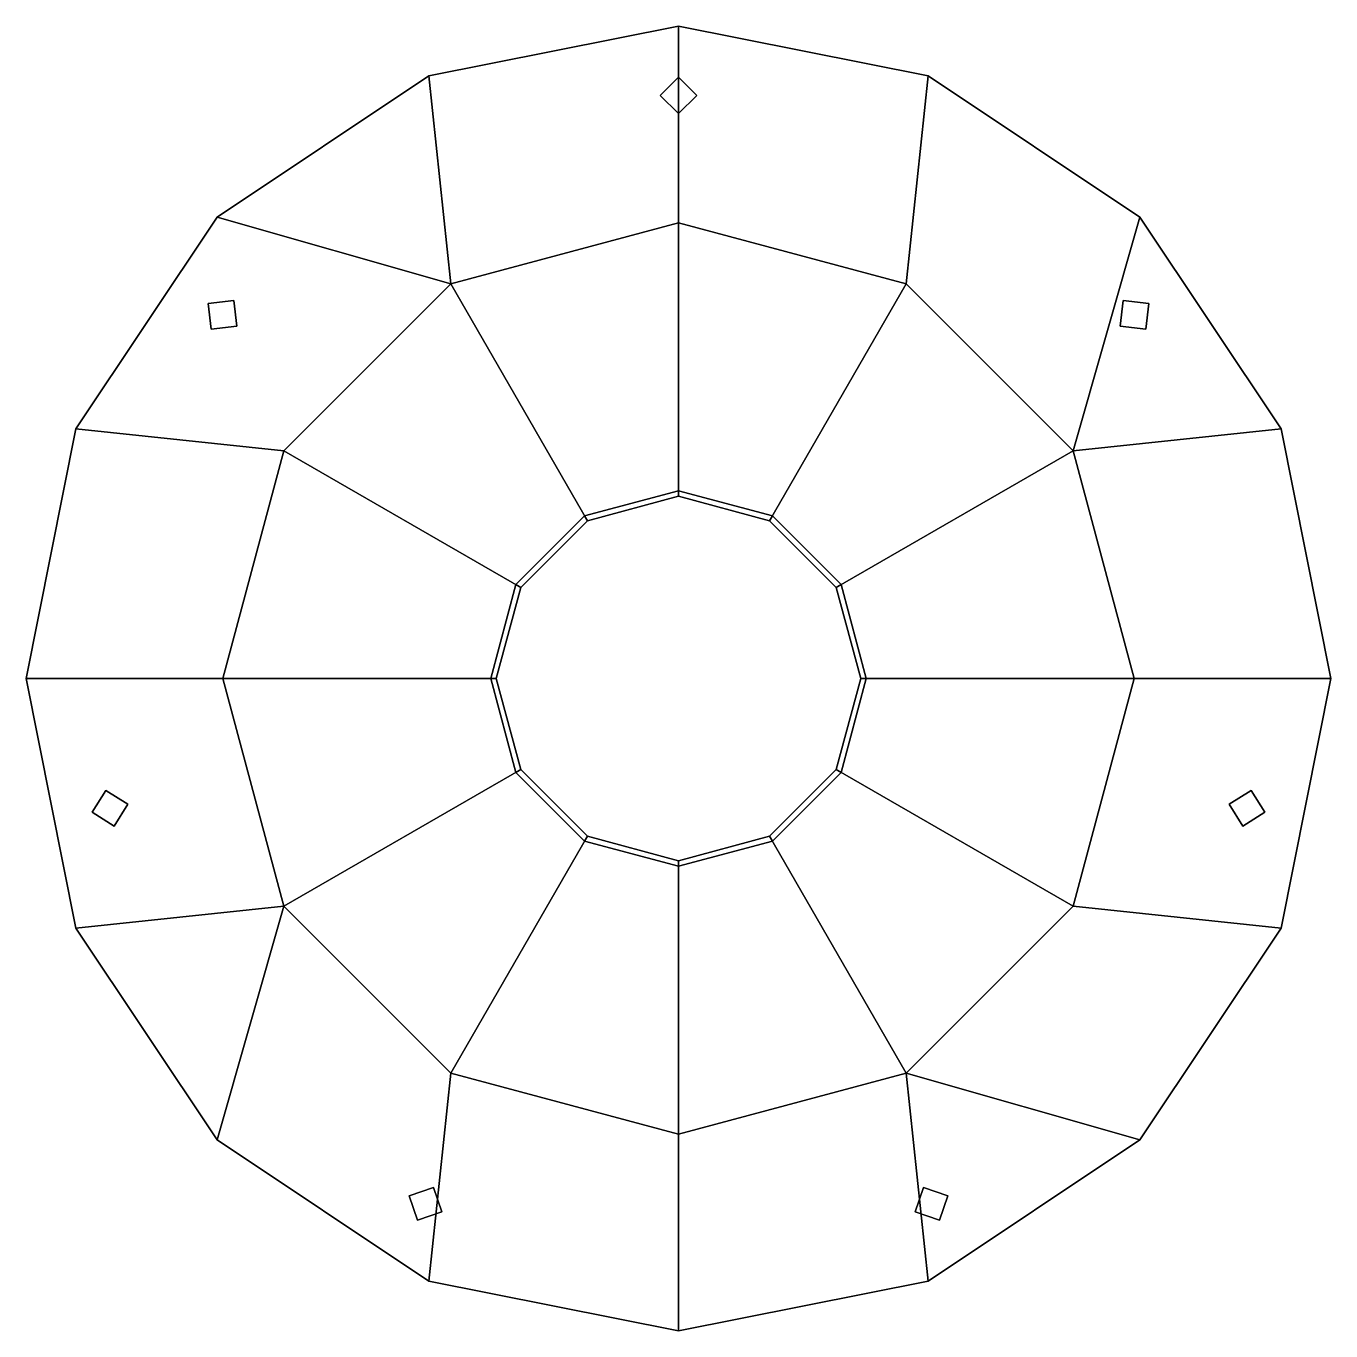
# Model space of a CAD drawing. Extents: x -3.58 to 3.58, y -3.58 to 3.58.
import ezdxf

# ---------------------------------------------------------------- set-up
doc = ezdxf.new("R2010")
doc.units = 0
doc.layers.get('0').update_dxf_attribs({"linetype": 'CONTINUOUS'})

msp = doc.modelspace()

# ---------------------------------------------------------------- linework, layer by layer
for points in [[(0, 3.58, 0.31), (-1.37, 3.3075, 0.31), (-1.37, 3.3075, 0.46), (0, 3.58, 0.46)], [(0, 3.58, 0.46), (-1.37, 3.3075, 0.46), (-1.25, 2.1651, 0.46), (0, 2.5, 0.46)], [(1.37, 3.3075, 0.31), (0, 3.58, 0.31), (0, 3.58, 0.46), (1.37, 3.3075, 0.46)], [(1.37, 3.3075, 0.46), (0, 3.58, 0.46), (0, 2.5, 0.46), (1.25, 2.1651, 0.46)], [(-1.37, 3.3075, 0.31), (-2.5314, 2.5314, 0.31), (-2.5314, 2.5314, 0.46), (-1.37, 3.3075, 0.46)], [(-1.37, 3.3075, 0.46), (-2.5314, 2.5314, 0.46), (-1.25, 2.1651, 0.46)], [(0, 3.3), (-0.1, 3.2), (-0.1, 3.2, 0.31), (0, 3.3, 0.31)], [(0.1, 3.2), (0, 3.3), (0, 3.3, 0.31), (0.1, 3.2, 0.31)], [(2.5314, 2.5314, 0.46), (1.37, 3.3075, 0.46), (1.25, 2.1651, 0.46), (2.1651, 1.25, 0.46)], [(2.5314, 2.5314, 0.31), (1.37, 3.3075, 0.31), (1.37, 3.3075, 0.46), (2.5314, 2.5314, 0.46)], [(-0.1, 3.2), (0, 3.1), (0, 3.1, 0.31), (-0.1, 3.2, 0.31)], [(0, 3.1), (0.1, 3.2), (0.1, 3.2, 0.31), (0, 3.1, 0.31)], [(-2.5314, 2.5314, 0.31), (-3.3075, 1.37, 0.31), (-3.3075, 1.37, 0.46), (-2.5314, 2.5314, 0.46)], [(-2.5314, 2.5314, 0.46), (-3.3075, 1.37, 0.46), (-2.1651, 1.25, 0.46), (-1.25, 2.1651, 0.46)], [(3.3075, 1.37, 0.46), (2.5314, 2.5314, 0.46), (2.1651, 1.25, 0.46)], [(3.3075, 1.37, 0.31), (2.5314, 2.5314, 0.31), (2.5314, 2.5314, 0.46), (3.3075, 1.37, 0.46)], [(0, 2.5, 0.46), (-1.25, 2.1651, 0.46), (-1.25, 2.1651, 0.69), (0, 2.5, 0.69)], [(0, 2.5, 0.69), (-1.25, 2.1651, 0.69), (-0.5, 0.866, 0.69), (0, 1, 0.69)], [(1.25, 2.1651, 0.46), (0, 2.5, 0.46), (0, 2.5, 0.69), (1.25, 2.1651, 0.69)], [(1.25, 2.1651, 0.69), (0, 2.5, 0.69), (0, 1, 0.69), (0.5, 0.866, 0.69)], [(-1.25, 2.1651, 0.46), (-2.1651, 1.25, 0.46), (-2.1651, 1.25, 0.69), (-1.25, 2.1651, 0.69)], [(-1.25, 2.1651, 0.69), (-2.1651, 1.25, 0.69), (-0.866, 0.5, 0.69), (-0.5, 0.866, 0.69)], [(2.1651, 1.25, 0.69), (1.25, 2.1651, 0.69), (0.5, 0.866, 0.69), (0.866, 0.5, 0.69)], [(2.1651, 1.25, 0.46), (1.25, 2.1651, 0.46), (1.25, 2.1651, 0.69), (2.1651, 1.25, 0.69)], [(-2.4395, 2.0734), (-2.58, 2.0575), (-2.58, 2.0575, 0.31), (-2.4395, 2.0734, 0.31)], [(-2.58, 2.0575), (-2.5642, 1.917), (-2.5642, 1.917, 0.31), (-2.58, 2.0575, 0.31)], [(-2.4237, 1.9328), (-2.4395, 2.0734), (-2.4395, 2.0734, 0.31), (-2.4237, 1.9328, 0.31)], [(2.4395, 2.0734), (2.4237, 1.9328), (2.4237, 1.9328, 0.31), (2.4395, 2.0734, 0.31)], [(2.58, 2.0575), (2.4395, 2.0734), (2.4395, 2.0734, 0.31), (2.58, 2.0575, 0.31)], [(2.5642, 1.917), (2.58, 2.0575), (2.58, 2.0575, 0.31), (2.5642, 1.917, 0.31)], [(-2.5642, 1.917), (-2.4237, 1.9328), (-2.4237, 1.9328, 0.31), (-2.5642, 1.917, 0.31)], [(2.4237, 1.9328), (2.5642, 1.917), (2.5642, 1.917, 0.31), (2.4237, 1.9328, 0.31)], [(-3.3075, 1.37, 0.31), (-3.58, 0, 0.31), (-3.58, 0, 0.46), (-3.3075, 1.37, 0.46)], [(-3.3075, 1.37, 0.46), (-3.58, 0, 0.46), (-2.5, 0, 0.46), (-2.1651, 1.25, 0.46)], [(3.58, 0, 0.46), (3.3075, 1.37, 0.46), (2.1651, 1.25, 0.46), (2.5, 0, 0.46)], [(3.58, 0, 0.31), (3.3075, 1.37, 0.31), (3.3075, 1.37, 0.46), (3.58, 0, 0.46)], [(-2.1651, 1.25, 0.46), (-2.5, 0, 0.46), (-2.5, 0, 0.69), (-2.1651, 1.25, 0.69)], [(-2.1651, 1.25, 0.69), (-2.5, 0, 0.69), (-1, 0, 0.69), (-0.866, 0.5, 0.69)], [(2.5, 0, 0.69), (2.1651, 1.25, 0.69), (0.866, 0.5, 0.69), (1, 0, 0.69)], [(2.5, 0, 0.46), (2.1651, 1.25, 0.46), (2.1651, 1.25, 0.69), (2.5, 0, 0.69)], [(0, 1, 0.82), (-0.5, 0.866, 0.82), (-0.515, 0.892, 0.86), (0, 1.03, 0.86)], [(-0.5, 0.866, 0.94), (0, 1, 0.94), (0, 1.03, 0.9), (-0.515, 0.892, 0.9)], [(0, 1.03, 0.86), (-0.515, 0.892, 0.86), (-0.515, 0.892, 0.9), (0, 1.03, 0.9)], [(0.5, 0.866, 0.82), (0, 1, 0.82), (0, 1.03, 0.86), (0.515, 0.892, 0.86)], [(0, 1, 0.94), (0.5, 0.866, 0.94), (0.515, 0.892, 0.9), (0, 1.03, 0.9)], [(0.515, 0.892, 0.86), (0, 1.03, 0.86), (0, 1.03, 0.9), (0.515, 0.892, 0.9)], [(0, 1, 0.94), (-0.5, 0.866, 0.94), (-0.5, 0.866, 1.09), (0, 1, 1.09)], [(0, 1, 0.69), (-0.5, 0.866, 0.69), (-0.5, 0.866, 0.82), (0, 1, 0.82)], [(0.5, 0.866, 0.94), (0, 1, 0.94), (0, 1, 1.09), (0.5, 0.866, 1.09)], [(0.5, 0.866, 0.69), (0, 1, 0.69), (0, 1, 0.82), (0.5, 0.866, 0.82)], [(-0.5, 0.866, 0.82), (-0.866, 0.5, 0.82), (-0.892, 0.515, 0.86), (-0.515, 0.892, 0.86)], [(-0.866, 0.5, 0.94), (-0.5, 0.866, 0.94), (-0.515, 0.892, 0.9), (-0.892, 0.515, 0.9)], [(-0.515, 0.892, 0.86), (-0.892, 0.515, 0.86), (-0.892, 0.515, 0.9), (-0.515, 0.892, 0.9)], [(-0.5, 0.866, 0.94), (-0.866, 0.5, 0.94), (-0.866, 0.5, 1.09), (-0.5, 0.866, 1.09)], [(-0.5, 0.866, 0.69), (-0.866, 0.5, 0.69), (-0.866, 0.5, 0.82), (-0.5, 0.866, 0.82)], [(0.866, 0.5, 0.82), (0.5, 0.866, 0.82), (0.515, 0.892, 0.86), (0.892, 0.515, 0.86)], [(0.5, 0.866, 0.94), (0.866, 0.5, 0.94), (0.892, 0.515, 0.9), (0.515, 0.892, 0.9)], [(0.866, 0.5, 0.94), (0.5, 0.866, 0.94), (0.5, 0.866, 1.09), (0.866, 0.5, 1.09)], [(0.866, 0.5, 0.69), (0.5, 0.866, 0.69), (0.5, 0.866, 0.82), (0.866, 0.5, 0.82)], [(0.892, 0.515, 0.86), (0.515, 0.892, 0.86), (0.515, 0.892, 0.9), (0.892, 0.515, 0.9)], [(-0.866, 0.5, 0.82), (-1, 0, 0.82), (-1.03, 0, 0.86), (-0.892, 0.515, 0.86)], [(-1, 0, 0.94), (-0.866, 0.5, 0.94), (-0.892, 0.515, 0.9), (-1.03, 0, 0.9)], [(-0.892, 0.515, 0.86), (-1.03, 0, 0.86), (-1.03, 0, 0.9), (-0.892, 0.515, 0.9)], [(1, 0, 0.82), (0.866, 0.5, 0.82), (0.892, 0.515, 0.86), (1.03, 0, 0.86)], [(0.866, 0.5, 0.94), (1, 0, 0.94), (1.03, 0, 0.9), (0.892, 0.515, 0.9)], [(1.03, 0, 0.86), (0.892, 0.515, 0.86), (0.892, 0.515, 0.9), (1.03, 0, 0.9)], [(-0.866, 0.5, 0.94), (-1, 0, 0.94), (-1, 0, 1.09), (-0.866, 0.5, 1.09)], [(-0.866, 0.5, 0.69), (-1, 0, 0.69), (-1, 0, 0.82), (-0.866, 0.5, 0.82)], [(1, 0, 0.94), (0.866, 0.5, 0.94), (0.866, 0.5, 1.09), (1, 0, 1.09)], [(1, 0, 0.69), (0.866, 0.5, 0.69), (0.866, 0.5, 0.82), (1, 0, 0.82)], [(-3.58, 0, 0.31), (-3.3075, -1.37, 0.31), (-3.3075, -1.37, 0.46), (-3.58, 0, 0.46)], [(-3.58, 0, 0.46), (-3.3075, -1.37, 0.46), (-2.1651, -1.25, 0.46), (-2.5, 0, 0.46)], [(-2.5, 0, 0.46), (-2.1651, -1.25, 0.46), (-2.1651, -1.25, 0.69), (-2.5, 0, 0.69)], [(-2.5, 0, 0.69), (-2.1651, -1.25, 0.69), (-0.866, -0.5, 0.69), (-1, 0, 0.69)], [(-1, 0, 0.82), (-0.866, -0.5, 0.82), (-0.892, -0.515, 0.86), (-1.03, 0, 0.86)], [(-1.03, 0, 0.86), (-0.892, -0.515, 0.86), (-0.892, -0.515, 0.9), (-1.03, 0, 0.9)], [(-1, 0, 0.94), (-0.866, -0.5, 0.94), (-0.866, -0.5, 1.09), (-1, 0, 1.09)], [(-1, 0, 0.69), (-0.866, -0.5, 0.69), (-0.866, -0.5, 0.82), (-1, 0, 0.82)], [(0.866, -0.5, 0.94), (1, 0, 0.94), (1, 0, 1.09), (0.866, -0.5, 1.09)], [(0.866, -0.5, 0.82), (1, 0, 0.82), (1.03, 0, 0.86), (0.892, -0.515, 0.86)], [(0.866, -0.5, 0.69), (1, 0, 0.69), (1, 0, 0.82), (0.866, -0.5, 0.82)], [(1, 0, 0.94), (0.866, -0.5, 0.94), (0.892, -0.515, 0.9), (1.03, 0, 0.9)], [(0.892, -0.515, 0.86), (1.03, 0, 0.86), (1.03, 0, 0.9), (0.892, -0.515, 0.9)], [(2.1651, -1.25, 0.46), (2.5, 0, 0.46), (2.5, 0, 0.69), (2.1651, -1.25, 0.69)], [(3.3075, -1.37, 0.31), (3.58, 0, 0.31), (3.58, 0, 0.46), (3.3075, -1.37, 0.46)], [(-0.866, -0.5, 0.94), (-1, 0, 0.94), (-1.03, 0, 0.9), (-0.892, -0.515, 0.9)], [(2.1651, -1.25, 0.69), (2.5, 0, 0.69), (1, 0, 0.69), (0.866, -0.5, 0.69)], [(3.3075, -1.37, 0.46), (3.58, 0, 0.46), (2.5, 0, 0.46), (2.1651, -1.25, 0.46)], [(-2.1651, -1.25, 0.69), (-1.25, -2.1651, 0.69), (-0.5, -0.866, 0.69), (-0.866, -0.5, 0.69)], [(-0.866, -0.5, 0.82), (-0.5, -0.866, 0.82), (-0.515, -0.892, 0.86), (-0.892, -0.515, 0.86)], [(-0.5, -0.866, 0.94), (-0.866, -0.5, 0.94), (-0.892, -0.515, 0.9), (-0.515, -0.892, 0.9)], [(-0.866, -0.5, 0.94), (-0.5, -0.866, 0.94), (-0.5, -0.866, 1.09), (-0.866, -0.5, 1.09)], [(-0.866, -0.5, 0.69), (-0.5, -0.866, 0.69), (-0.5, -0.866, 0.82), (-0.866, -0.5, 0.82)], [(0.5, -0.866, 0.94), (0.866, -0.5, 0.94), (0.866, -0.5, 1.09), (0.5, -0.866, 1.09)], [(0.5, -0.866, 0.82), (0.866, -0.5, 0.82), (0.892, -0.515, 0.86), (0.515, -0.892, 0.86)], [(0.5, -0.866, 0.69), (0.866, -0.5, 0.69), (0.866, -0.5, 0.82), (0.5, -0.866, 0.82)], [(0.866, -0.5, 0.94), (0.5, -0.866, 0.94), (0.515, -0.892, 0.9), (0.892, -0.515, 0.9)], [(1.25, -2.1651, 0.69), (2.1651, -1.25, 0.69), (0.866, -0.5, 0.69), (0.5, -0.866, 0.69)], [(-0.892, -0.515, 0.86), (-0.515, -0.892, 0.86), (-0.515, -0.892, 0.9), (-0.892, -0.515, 0.9)], [(0.515, -0.892, 0.86), (0.892, -0.515, 0.86), (0.892, -0.515, 0.9), (0.515, -0.892, 0.9)], [(-3.142, -0.6146), (-3.2173, -0.7343), (-3.2173, -0.7343, 0.31), (-3.142, -0.6146, 0.31)], [(-3.0223, -0.6898), (-3.142, -0.6146), (-3.142, -0.6146, 0.31), (-3.0223, -0.6898, 0.31)], [(3.142, -0.6146), (3.0223, -0.6898), (3.0223, -0.6898, 0.31), (3.142, -0.6146, 0.31)], [(3.2173, -0.7343), (3.142, -0.6146), (3.142, -0.6146, 0.31), (3.2173, -0.7343, 0.31)], [(-3.0975, -0.8096), (-3.0223, -0.6898), (-3.0223, -0.6898, 0.31), (-3.0975, -0.8096, 0.31)], [(3.0223, -0.6898), (3.0975, -0.8096), (3.0975, -0.8096, 0.31), (3.0223, -0.6898, 0.31)], [(-3.2173, -0.7343), (-3.0975, -0.8096), (-3.0975, -0.8096, 0.31), (-3.2173, -0.7343, 0.31)], [(3.0975, -0.8096), (3.2173, -0.7343), (3.2173, -0.7343, 0.31), (3.0975, -0.8096, 0.31)], [(-1.25, -2.1651, 0.69), (0, -2.5, 0.69), (0, -1, 0.69), (-0.5, -0.866, 0.69)], [(-0.5, -0.866, 0.82), (0, -1, 0.82), (0, -1.03, 0.86), (-0.515, -0.892, 0.86)], [(0, -1, 0.94), (-0.5, -0.866, 0.94), (-0.515, -0.892, 0.9), (0, -1.03, 0.9)], [(-0.515, -0.892, 0.86), (0, -1.03, 0.86), (0, -1.03, 0.9), (-0.515, -0.892, 0.9)], [(-0.5, -0.866, 0.94), (0, -1, 0.94), (0, -1, 1.09), (-0.5, -0.866, 1.09)], [(-0.5, -0.866, 0.69), (0, -1, 0.69), (0, -1, 0.82), (-0.5, -0.866, 0.82)], [(0, -1, 0.94), (0.5, -0.866, 0.94), (0.5, -0.866, 1.09), (0, -1, 1.09)], [(0, -1, 0.82), (0.5, -0.866, 0.82), (0.515, -0.892, 0.86), (0, -1.03, 0.86)], [(0, -1, 0.69), (0.5, -0.866, 0.69), (0.5, -0.866, 0.82), (0, -1, 0.82)], [(0.5, -0.866, 0.94), (0, -1, 0.94), (0, -1.03, 0.9), (0.515, -0.892, 0.9)], [(0, -2.5, 0.69), (1.25, -2.1651, 0.69), (0.5, -0.866, 0.69), (0, -1, 0.69)], [(0, -1.03, 0.86), (0.515, -0.892, 0.86), (0.515, -0.892, 0.9), (0, -1.03, 0.9)], [(-3.3075, -1.37, 0.46), (-2.5314, -2.5314, 0.46), (-2.1651, -1.25, 0.46)], [(-2.5314, -2.5314, 0.46), (-1.37, -3.3075, 0.46), (-1.25, -2.1651, 0.46), (-2.1651, -1.25, 0.46)], [(-2.1651, -1.25, 0.46), (-1.25, -2.1651, 0.46), (-1.25, -2.1651, 0.69), (-2.1651, -1.25, 0.69)], [(1.25, -2.1651, 0.46), (2.1651, -1.25, 0.46), (2.1651, -1.25, 0.69), (1.25, -2.1651, 0.69)], [(2.5314, -2.5314, 0.46), (3.3075, -1.37, 0.46), (2.1651, -1.25, 0.46), (1.25, -2.1651, 0.46)], [(-3.3075, -1.37, 0.31), (-2.5314, -2.5314, 0.31), (-2.5314, -2.5314, 0.46), (-3.3075, -1.37, 0.46)], [(2.5314, -2.5314, 0.31), (3.3075, -1.37, 0.31), (3.3075, -1.37, 0.46), (2.5314, -2.5314, 0.46)], [(-1.37, -3.3075, 0.46), (0, -3.58, 0.46), (0, -2.5, 0.46), (-1.25, -2.1651, 0.46)], [(-1.25, -2.1651, 0.46), (0, -2.5, 0.46), (0, -2.5, 0.69), (-1.25, -2.1651, 0.69)], [(0, -2.5, 0.46), (1.25, -2.1651, 0.46), (1.25, -2.1651, 0.69), (0, -2.5, 0.69)], [(0, -3.58, 0.46), (1.37, -3.3075, 0.46), (1.25, -2.1651, 0.46), (0, -2.5, 0.46)], [(1.37, -3.3075, 0.46), (2.5314, -2.5314, 0.46), (1.25, -2.1651, 0.46)], [(-2.5314, -2.5314, 0.31), (-1.37, -3.3075, 0.31), (-1.37, -3.3075, 0.46), (-2.5314, -2.5314, 0.46)], [(1.37, -3.3075, 0.31), (2.5314, -2.5314, 0.31), (2.5314, -2.5314, 0.46), (1.37, -3.3075, 0.46)], [(-1.345, -2.793), (-1.4785, -2.8397), (-1.4785, -2.8397, 0.31), (-1.345, -2.793, 0.31)], [(-1.4785, -2.8397), (-1.4318, -2.9732), (-1.4318, -2.9732, 0.31), (-1.4785, -2.8397, 0.31)], [(-1.2983, -2.9265), (-1.345, -2.793), (-1.345, -2.793, 0.31), (-1.2983, -2.9265, 0.31)], [(1.345, -2.793), (1.2983, -2.9265), (1.2983, -2.9265, 0.31), (1.345, -2.793, 0.31)], [(1.4785, -2.8397), (1.345, -2.793), (1.345, -2.793, 0.31), (1.4785, -2.8397, 0.31)], [(1.4318, -2.9732), (1.4785, -2.8397), (1.4785, -2.8397, 0.31), (1.4318, -2.9732, 0.31)], [(-1.4318, -2.9732), (-1.2983, -2.9265), (-1.2983, -2.9265, 0.31), (-1.4318, -2.9732, 0.31)], [(1.2983, -2.9265), (1.4318, -2.9732), (1.4318, -2.9732, 0.31), (1.2983, -2.9265, 0.31)], [(-1.37, -3.3075, 0.31), (0, -3.58, 0.31), (0, -3.58, 0.46), (-1.37, -3.3075, 0.46)], [(0, -3.58, 0.31), (1.37, -3.3075, 0.31), (1.37, -3.3075, 0.46), (0, -3.58, 0.46)]]:
    msp.add_3dface(points)

doc.saveas('drawing.dxf')
